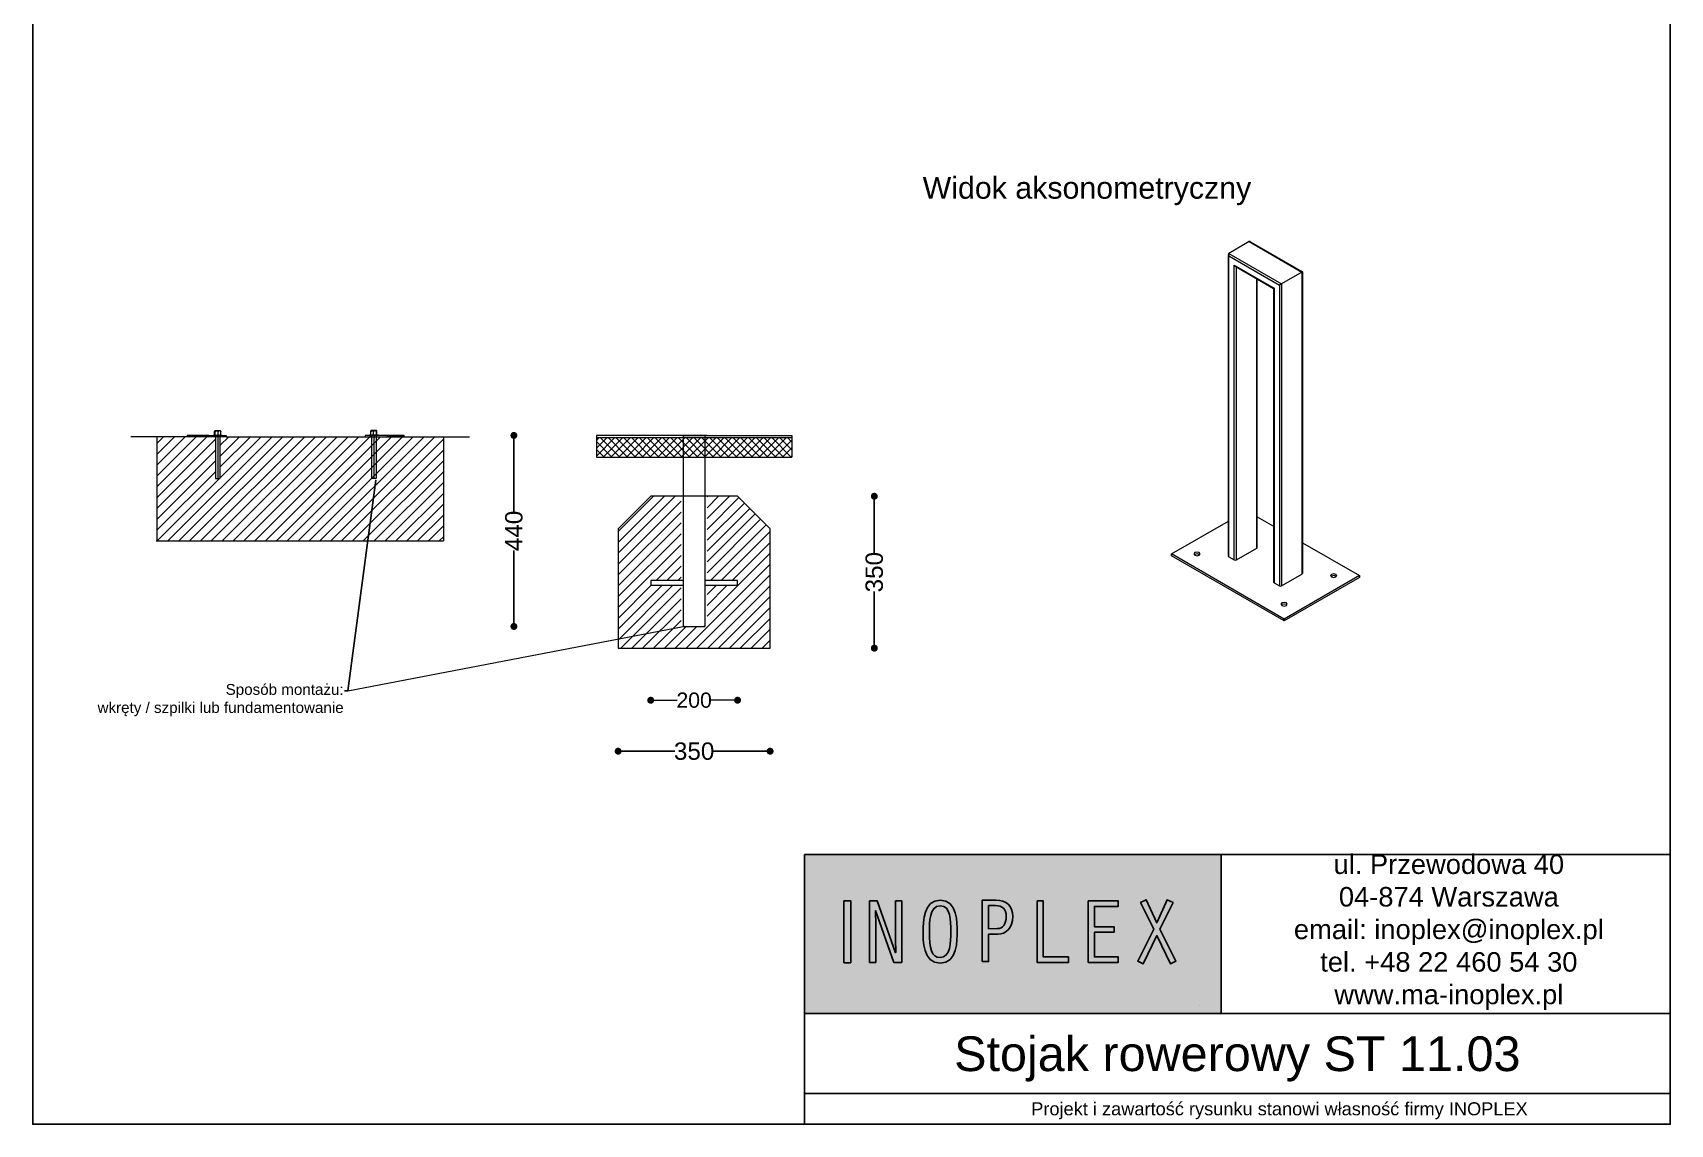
# Model space of a CAD drawing. Header units: millimetres. Extents: x 25806 to 29577, y 14367 to 19815.
# Drawn here: x 25806 to 29577, y 14367 to 16882 of the extents above; entities that cross this region are included whole.
import ezdxf
from ezdxf import colors
from ezdxf.entities.mleader import LeaderData, LeaderLine
from ezdxf.math import Vec2, Vec3

# ---------------------------------------------------------------- set-up
doc = ezdxf.new("R2010")
doc.units = ezdxf.units.MM
doc.header["$LTSCALE"] = 3
for name, color, linetype, lineweight in [('2D - Ogólne_Nr_pióra__120', 7, 'Continuous', 13), ('Elementy modelu - Kształty_Nr_pióra__1', 7, 'Continuous', 13), ('Konstrukcja - Słupy_Nr_pióra__1', 7, 'Continuous', 13), ('Krawędzie widoczneARTUR', 7, 'Continuous', 50), ('stal', 7, 'Continuous', 20)]:
    doc.layers.add(name, color=color, linetype=linetype, lineweight=lineweight)
doc.layers.add('LAYER_1', color=7, linetype='Continuous')
doc.styles.get("Standard").update_dxf_attribs({"font": 'arial.ttf'})
doc.dimstyles.new('MATEUSZ', dxfattribs={"dimtxt": 35, "dimasz": 16, "dimexe": 0.18, "dimexo": 0.0625, "dimgap": 0.09, "dimtad": 0, "dimdec": 0, "dimdsep": 46, "dimtxsty": 'Standard', "dimblk": 'DOT', "dimcen": 0.09, "dimse1": 1, "dimse2": 1, "dimadec": 0, "dimazin": 0, "dimtfac": 1, "dimtdec": 0, "dimtofl": 0, "dimtmove": 0, "dimatfit": 3, "dimfxl": 0, "dimtolj": 1, "dimtzin": 0, "dimlwd": 9, "dimlwe": 9, "dimarcsym": 0})
doc.dimstyles.get("Standard").update_dxf_attribs({"dimtxt": 0.18, "dimasz": 0.18, "dimexe": 0.18, "dimexo": 0.0625, "dimgap": 0.09, "dimtad": 0, "dimtih": 1, "dimtoh": 1, "dimdec": 4, "dimzin": 0, "dimdsep": 46, "dimtxsty": 'Standard', "dimcen": 0.09, "dimadec": 0, "dimazin": 0, "dimtfac": 1, "dimtdec": 4, "dimtofl": 0, "dimtmove": 0, "dimatfit": 3, "dimfxl": 0, "dimtolj": 1, "dimtzin": 0, "dimarcsym": 0})

# ---------------------------------------------------------------- blocks, each defined once
blk = doc.blocks.new('_Dot')
at = {"color": 0, "linetype": 'ByBlock', "lineweight": -2}
blk.add_line((-0.5, 0), (-1, 0), dxfattribs=at)
at = {"color": 0, "linetype": 'ByBlock', "const_width": 0.5}
blk.add_lwpolyline([(-0.25, 0, 1), (0.25, 0, 1)], format="xyb", close=True, dxfattribs=at)
blk = doc.blocks.new('*D9')
at = {"color": 0, "lineweight": -2}
for p, q in [((1138.5, -724.5), (1253.3, -724.5)), ((1456.5, -724.5), (1341.7, -724.5))]:
    blk.add_line(p, q, dxfattribs=at)
at = {"layer": 'Defpoints', "color": 0}
for p in [(1122.5, -487), (1472.5, -487), (1472.5, -724.5)]:
    blk.add_point(p, dxfattribs=at)
at = {"color": 0, "lineweight": -2, "xscale": 16, "yscale": 16, "zscale": 16, "rotation": 180}
blk.add_blockref('_Dot', (1122.5, -724.5), dxfattribs=at)
at = {"color": 0, "lineweight": -2, "xscale": 16, "yscale": 16, "zscale": 16}
blk.add_blockref('_Dot', (1472.5, -724.5), dxfattribs=at)
at = {"color": 0, "lineweight": 15, "insert": (1297.5, -724.5), "char_height": 40, "attachment_point": 5}
blk.add_mtext('\\A1;350', dxfattribs=at)
blk = doc.blocks.new('*D10')
at = {"color": 0, "lineweight": -2}
for p, q in [((1712.5, -153), (1712.5, -267.8)), ((1712.5, -471), (1712.5, -356.2))]:
    blk.add_line(p, q, dxfattribs=at)
at = {"layer": 'Defpoints', "color": 0}
for p in [(1712.5, -137), (1712.5, -137), (1472.5, -487)]:
    blk.add_point(p, dxfattribs=at)
at = {"color": 0, "lineweight": -2, "xscale": 16, "yscale": 16, "zscale": 16}
for p, rotation in [((1712.5, -137), 90), ((1712.5, -487), 270)]:
    blk.add_blockref('_Dot', p, dxfattribs=dict(at, rotation=rotation))
at = {"color": 0, "lineweight": 15, "insert": (1712.5, -312), "char_height": 40, "attachment_point": 5, "rotation": 90}
blk.add_mtext('\\A1;350', dxfattribs=at)
blk = doc.blocks.new('*D11')
at = {"color": 0, "lineweight": -2}
for p, q in [((882.5, -13), (882.5, -172)), ((882.5, -421), (882.5, -262))]:
    blk.add_line(p, q, dxfattribs=at)
at = {"layer": 'Defpoints', "color": 0}
for p in [(1322.5, 3), (882.5, -437), (1320, -437)]:
    blk.add_point(p, dxfattribs=at)
at = {"color": 0, "lineweight": -2, "xscale": 16, "yscale": 16, "zscale": 16}
for p, rotation in [((882.5, 3), 90), ((882.5, -437), 270)]:
    blk.add_blockref('_Dot', p, dxfattribs=dict(at, rotation=rotation))
at = {"color": 0, "lineweight": 15, "insert": (882.5, -217), "char_height": 40, "attachment_point": 5, "rotation": 90}
blk.add_mtext('\\A1;440', dxfattribs=at)
blk = doc.blocks.new('*D12')
at = {"color": 0, "lineweight": 9}
for p, q in [((1213.5, -607), (1258.5, -607)), ((1381.5, -607), (1336.5, -607))]:
    blk.add_line(p, q, dxfattribs=at)
at = {"layer": 'Defpoints', "color": 0}
for p in [(1197.5, -343), (1397.5, -343), (1397.5, -607)]:
    blk.add_point(p, dxfattribs=at)
at = {"color": 0, "lineweight": 9, "xscale": 16, "yscale": 16, "zscale": 16, "rotation": 180}
blk.add_blockref('_Dot', (1197.5, -607), dxfattribs=at)
at = {"color": 0, "lineweight": 9, "xscale": 16, "yscale": 16, "zscale": 16}
blk.add_blockref('_Dot', (1397.5, -607), dxfattribs=at)
at = {"color": 0, "insert": (1297.5, -607), "char_height": 35, "attachment_point": 5}
blk.add_mtext('\\A1;200', dxfattribs=at)
blk = doc.blocks.new('MOCOWANIE')
at = {"lineweight": 9}
h = blk.add_hatch(dxfattribs=at)
h.set_pattern_fill('JIS_WOOD', color=256, scale=25)
h.set_pattern_definition([(45, (-2381.82, -1962.995), (-12.5, 12.5), [])])
h.paths.add_polyline_path([(574.7, 0), (560, 0), (220, 0), (205.3, 0), (205.3, -96.1), (195, -96), (195, 0), (140, 0), (60, 0), (60, -240), (720, -240), (720, 0), (640, 0), (585, 0), (585, 0), (574.7, 0)])
h = blk.add_hatch(dxfattribs=at)
h.set_pattern_fill('ANSI37', color=256, scale=4)
h.set_pattern_definition([(45, (-816.598, -2153.975), (-8.980256, 8.980256), []), (135, (-816.598, -2153.975), (-8.980256, -8.980256), [])])
h.paths.add_polyline_path([(1272.5, -2), (1072.5, -2), (1072.5, -47), (1272.5, -47)])
h.paths.add_polyline_path([(1322.5, -2), (1272.5, -2), (1272.5, -47), (1322.5, -47)])
h.paths.add_polyline_path([(1522.5, -2), (1322.5, -2), (1322.5, -47), (1522.5, -47)])
h = blk.add_hatch(dxfattribs=at)
h.set_pattern_fill('JIS_WOOD', color=256, scale=25)
h.set_pattern_definition([(45, (-15721.51, -12568), (-12.5, 12.5), [])])
h.paths.add_polyline_path([(1267.5, -137), (1197.5, -137), (1122.5, -212), (1122.5, -487), (1322.5, -487), (1472.5, -487), (1472.5, -212), (1397.5, -137), (1327.5, -137), (1327.5, -331), (1397.5, -331), (1397.5, -343), (1327.5, -343), (1327.5, -437), (1267.5, -437), (1267.5, -343), (1197.5, -343), (1197.5, -331), (1267.5, -331)])
for p, q in [((140, 0), (0, 0)), ((140, 0), (60, 0)), ((60, 0), (60, -240)), ((180, 3), (130, 3)), ((130, 3), (130, 0)), ((140, 3), (180, 3)), ((140, 3), (220, 3)), ((220, 0), (140, 0)), ((220, 3), (220, 0)), ((220, 3), (220, 0)), ((220, 0), (560, 0)), ((580, 3), (540, 3)), ((540, 3), (540, 0)), ((630, 3), (550, 3)), ((550, 0), (630, 0)), ((620, 3), (570, 3)), ((590, 3), (630, 3)), ((630, 0), (630, 3)), ((630, 0), (780, 0)), ((640, 0), (720, 0)), ((720, 0), (720, -240)), ((1272.5, 3), (1072.5, 3)), ((1072.5, 3), (1072.5, -47)), ((1072.5, 3), (1072.5, -2)), ((1327.5, 3), (1267.5, 3)), ((1322.5, 3), (1272.5, 3)), ((1272.5, 3), (1322.5, 3)), ((1272.5, 3), (1272.5, -437)), ((1322.5, 3), (1522.5, 3)), ((1322.5, 3), (1322.5, -437)), ((1522.5, 3), (1522.5, -47)), ((1072.5, -2), (1522.5, -2)), ((1072.5, -47), (1522.5, -47)), ((1122.5, -212), (1197.5, -137)), ((1397.5, -137), (1197.5, -137)), ((1472.5, -212), (1397.5, -137)), ((1122.5, -212), (1122.5, -487)), ((1472.5, -487), (1472.5, -212)), ((58.9, -240), (720, -240)), ((1122.5, -487), (1322.5, -487)), ((1322.5, -487), (1472.5, -487))]:
    blk.add_line(p, q, dxfattribs=at)
at = {"lineweight": 15}
blk.add_line((500.3, -585.7), (1272.5, -437), dxfattribs=at)
at = {"layer": 'Krawędzie widoczneARTUR', "lineweight": 9}
for p, q in [((190, 4), (210.3, 4)), ((190, 4), (190, 3)), ((193.2, 4.7), (193.2, 11.7)), ((194, 14.2), (205.9, 14.2)), ((194.3, 4.7), (194.3, 11.7)), ((195.3, 4), (195.3, 3)), ((201.3, 4.7), (201.3, 11.7)), ((205.9, 14.2), (206.5, 14.2)), ((207.2, 4.7), (207.2, 11.7)), ((570, 4), (549.7, 4)), ((552.8, 4.7), (552.8, 11.7)), ((554.1, 14.2), (553.5, 14.2)), ((566, 14.2), (554.1, 14.2)), ((558.7, 4.7), (558.7, 11.7)), ((564.7, 4), (564.7, 3)), ((565.7, 4.7), (565.7, 11.7)), ((566.8, 4.7), (566.8, 11.7)), ((570, 4), (570, 3)), ((1197.5, -331), (1197.5, -343)), ((1272.5, -331), (1197.5, -331)), ((1397.5, -331), (1322.5, -331)), ((1397.5, -343), (1397.5, -331)), ((1272.5, -343), (1197.5, -343)), ((1397.5, -343), (1322.5, -343)), ((1272.5, -437), (1322.5, -437)), ((1275, -437), (1272.5, -437)), ((1322.5, -437), (1320, -437))]:
    blk.add_line(p, q, dxfattribs=at)
at = {"layer": 'Krawędzie widoczneARTUR', "lineweight": 9, "flags": 128}
for points in [[(193.2, 11.7), (193.2, 12.1), (193.3, 12.4), (193.3, 12.7), (193.3, 13), (193.4, 13.3), (193.4, 13.5), (193.5, 13.6), (193.5, 13.8), (193.6, 13.9), (193.7, 13.9), (193.7, 14), (193.8, 14), (193.8, 14), (193.9, 13.9), (193.9, 13.9), (194, 13.8), (194, 13.6), (194.1, 13.5), (194.2, 13.3), (194.2, 13), (194.2, 12.7), (194.3, 12.4), (194.3, 12.1), (194.3, 11.7)], [(193.2, 4.7), (193.2, 4.7), (193.2, 4.7), (193.2, 4.6), (193.2, 4.6), (193.2, 4.6), (193.2, 4.5), (193.2, 4.5), (193.2, 4.5), (193.2, 4.4), (193.2, 4.4), (193.2, 4.4), (193.3, 4.3), (193.3, 4.3), (193.3, 4.3), (193.3, 4.2), (193.3, 4.2), (193.3, 4.2), (193.3, 4.1), (193.3, 4.1), (193.3, 4.1), (193.3, 4.1), (193.3, 4), (193.4, 4), (193.4, 4)], [(194, 14.2), (193.8, 14.1), (193.6, 13.9)], [(194.3, 11.7), (194.4, 12.1), (194.6, 12.4), (194.8, 12.7), (195.1, 13), (195.4, 13.3), (195.7, 13.5), (196, 13.6), (196.3, 13.8), (196.7, 13.9), (197.1, 13.9), (197.4, 14), (197.8, 14), (198.2, 14), (198.5, 13.9), (198.9, 13.9), (199.3, 13.8), (199.6, 13.7), (199.9, 13.5), (200.3, 13.3), (200.5, 13), (200.8, 12.7), (201, 12.4), (201.2, 12.1), (201.3, 11.7)], [(194.3, 4.7), (194.3, 4.7), (194.3, 4.7), (194.3, 4.6), (194.3, 4.6), (194.3, 4.6), (194.3, 4.5), (194.3, 4.5), (194.3, 4.5), (194.3, 4.4), (194.3, 4.4), (194.3, 4.4), (194.3, 4.3), (194.4, 4.3), (194.4, 4.3), (194.4, 4.2), (194.4, 4.2), (194.4, 4.2), (194.4, 4.1), (194.4, 4.1), (194.4, 4.1), (194.4, 4.1), (194.4, 4), (194.4, 4), (194.4, 4)], [(207, 12.3), (206.9, 12.6), (206.7, 12.9), (206.5, 13.1), (206.3, 13.3), (206.1, 13.5), (205.9, 13.6), (205.6, 13.7), (205.4, 13.8), (205.1, 13.9), (204.9, 13.9), (204.6, 14), (204.4, 14), (204.1, 14), (203.8, 14), (203.6, 13.9), (203.3, 13.9), (203.1, 13.8), (202.8, 13.7), (202.6, 13.6), (202.3, 13.3), (202, 13), (201.7, 12.6), (201.5, 12.2), (201.3, 11.7)], [(201.3, 4.7), (201.3, 4.7), (201.3, 4.7), (201.3, 4.6), (201.3, 4.6), (201.3, 4.6), (201.3, 4.5), (201.3, 4.5), (201.3, 4.5), (201.3, 4.4), (201.3, 4.4), (201.3, 4.4), (201.3, 4.3), (201.3, 4.3), (201.3, 4.3), (201.3, 4.2), (201.3, 4.2), (201.3, 4.2), (201.3, 4.1), (201.3, 4.1), (201.3, 4.1), (201.3, 4.1), (201.3, 4), (201.3, 4), (201.3, 4)], [(206.8, 13.9), (206.6, 14.1), (206.5, 14.2)], [(207.2, 11.7), (207.2, 11.8), (207.2, 12), (207.2, 12.1), (207.2, 12.3), (207.2, 12.4), (207.2, 12.5), (207.1, 12.7), (207.1, 12.8), (207.1, 12.9), (207.1, 13), (207.1, 13.1), (207.1, 13.2), (207, 13.3), (207, 13.4), (207, 13.5), (207, 13.5), (207, 13.6), (206.9, 13.7), (206.9, 13.7), (206.9, 13.8), (206.9, 13.8), (206.9, 13.8), (206.8, 13.9), (206.8, 13.9)], [(207, 12.3), (207, 12.3), (207, 12.3), (207, 12.3), (207, 12.2), (207.1, 12.2), (207.1, 12.2), (207.1, 12.2), (207.1, 12.1), (207.1, 12.1), (207.1, 12.1), (207.1, 12), (207.1, 12), (207.1, 12), (207.1, 12), (207.2, 11.9), (207.2, 11.9), (207.2, 11.9), (207.2, 11.9), (207.2, 11.8), (207.2, 11.8), (207.2, 11.8), (207.2, 11.7), (207.2, 11.7), (207.2, 11.7)], [(207.2, 4.7), (207.2, 4.7), (207.2, 4.7), (207.2, 4.6), (207.2, 4.6), (207.2, 4.6), (207.2, 4.5), (207.2, 4.5), (207.2, 4.5), (207.2, 4.4), (207.2, 4.4), (207.2, 4.4), (207.2, 4.3), (207.2, 4.3), (207.2, 4.3), (207.2, 4.2), (207.2, 4.2), (207.1, 4.2), (207.1, 4.1), (207.1, 4.1), (207.1, 4.1), (207.1, 4.1), (207.1, 4), (207.1, 4), (207.1, 4)], [(552.8, 11.7), (552.8, 11.8), (552.8, 12), (552.8, 12.1), (552.8, 12.3), (552.8, 12.4), (552.8, 12.5), (552.9, 12.7), (552.9, 12.8), (552.9, 12.9), (552.9, 13), (552.9, 13.1), (552.9, 13.2), (553, 13.3), (553, 13.4), (553, 13.5), (553, 13.5), (553, 13.6), (553.1, 13.7), (553.1, 13.7), (553.1, 13.8), (553.1, 13.8), (553.1, 13.8), (553.2, 13.9), (553.2, 13.9)], [(553, 12.3), (553, 12.3), (553, 12.3), (553, 12.3), (553, 12.2), (552.9, 12.2), (552.9, 12.2), (552.9, 12.2), (552.9, 12.1), (552.9, 12.1), (552.9, 12.1), (552.9, 12), (552.9, 12), (552.9, 12), (552.9, 12), (552.8, 11.9), (552.8, 11.9), (552.8, 11.9), (552.8, 11.9), (552.8, 11.8), (552.8, 11.8), (552.8, 11.8), (552.8, 11.7), (552.8, 11.7), (552.8, 11.7)], [(552.8, 4.7), (552.8, 4.7), (552.8, 4.7), (552.8, 4.6), (552.8, 4.6), (552.8, 4.6), (552.8, 4.5), (552.8, 4.5), (552.8, 4.5), (552.8, 4.4), (552.8, 4.4), (552.8, 4.4), (552.8, 4.3), (552.8, 4.3), (552.8, 4.3), (552.8, 4.2), (552.8, 4.2), (552.9, 4.2), (552.9, 4.1), (552.9, 4.1), (552.9, 4.1), (552.9, 4.1), (552.9, 4), (552.9, 4), (552.9, 4)], [(553, 12.3), (553.1, 12.6), (553.3, 12.9), (553.5, 13.1), (553.7, 13.3), (553.9, 13.5), (554.1, 13.6), (554.4, 13.7), (554.6, 13.8), (554.9, 13.9), (555.1, 13.9), (555.4, 14), (555.6, 14), (555.9, 14), (556.2, 14), (556.4, 13.9), (556.7, 13.9), (556.9, 13.8), (557.2, 13.7), (557.4, 13.6), (557.7, 13.3), (558, 13), (558.3, 12.6), (558.5, 12.2), (558.7, 11.7)], [(553.2, 13.9), (553.4, 14.1), (553.5, 14.2)], [(565.7, 11.7), (565.6, 12.1), (565.4, 12.4), (565.2, 12.7), (564.9, 13), (564.6, 13.3), (564.3, 13.5), (564, 13.6), (563.7, 13.8), (563.3, 13.9), (562.9, 13.9), (562.6, 14), (562.2, 14), (561.8, 14), (561.5, 13.9), (561.1, 13.9), (560.7, 13.8), (560.4, 13.7), (560.1, 13.5), (559.7, 13.3), (559.5, 13), (559.2, 12.7), (559, 12.4), (558.8, 12.1), (558.7, 11.7)], [(558.7, 4.7), (558.7, 4.7), (558.7, 4.7), (558.7, 4.6), (558.7, 4.6), (558.7, 4.6), (558.7, 4.5), (558.7, 4.5), (558.7, 4.5), (558.7, 4.4), (558.7, 4.4), (558.7, 4.4), (558.7, 4.3), (558.7, 4.3), (558.7, 4.3), (558.7, 4.2), (558.7, 4.2), (558.7, 4.2), (558.7, 4.1), (558.7, 4.1), (558.7, 4.1), (558.7, 4.1), (558.7, 4), (558.7, 4), (558.7, 4)], [(565.7, 4.7), (565.7, 4.7), (565.7, 4.7), (565.7, 4.6), (565.7, 4.6), (565.7, 4.6), (565.7, 4.5), (565.7, 4.5), (565.7, 4.5), (565.7, 4.4), (565.7, 4.4), (565.7, 4.4), (565.7, 4.3), (565.6, 4.3), (565.6, 4.3), (565.6, 4.2), (565.6, 4.2), (565.6, 4.2), (565.6, 4.1), (565.6, 4.1), (565.6, 4.1), (565.6, 4.1), (565.6, 4), (565.6, 4), (565.6, 4)], [(566.8, 11.7), (566.8, 12.1), (566.7, 12.4), (566.7, 12.7), (566.7, 13), (566.6, 13.3), (566.6, 13.5), (566.5, 13.6), (566.5, 13.8), (566.4, 13.9), (566.3, 13.9), (566.3, 14), (566.2, 14), (566.2, 14), (566.1, 13.9), (566.1, 13.9), (566, 13.8), (566, 13.6), (565.9, 13.5), (565.8, 13.3), (565.8, 13), (565.8, 12.7), (565.7, 12.4), (565.7, 12.1), (565.7, 11.7)], [(566, 14.2), (566.2, 14.1), (566.4, 13.9)], [(566.8, 4.7), (566.8, 4.7), (566.8, 4.7), (566.8, 4.6), (566.8, 4.6), (566.8, 4.6), (566.8, 4.5), (566.8, 4.5), (566.8, 4.5), (566.8, 4.4), (566.8, 4.4), (566.8, 4.4), (566.7, 4.3), (566.7, 4.3), (566.7, 4.3), (566.7, 4.2), (566.7, 4.2), (566.7, 4.2), (566.7, 4.1), (566.7, 4.1), (566.7, 4.1), (566.7, 4.1), (566.7, 4), (566.6, 4), (566.6, 4)]]:
    blk.add_lwpolyline(points, dxfattribs=at)
at = {"layer": 'stal', "lineweight": 9}
for p, q in [((190, 3), (195, 3)), ((195, 3), (195, -96)), ((195, 3), (200.3, 3)), ((200.3, 3), (200.3, -96.1)), ((207.1, 4), (204.1, 4)), ((210.3, 3), (205.3, 3)), ((205.3, 3), (205.3, -96.1)), ((210.3, 4), (210.3, 3)), ((549.7, 4), (549.7, 3)), ((549.7, 3), (554.7, 3)), ((552.9, 4), (555.9, 4)), ((554.7, 3), (554.7, -96.1)), ((565, 3), (559.7, 3)), ((559.7, 3), (559.7, -96.1)), ((570, 3), (565, 3)), ((565, 3), (565, -96)), ((195, -96), (205.3, -96.1)), ((565, -96), (554.7, -96.1))]:
    blk.add_line(p, q, dxfattribs=at)
at = {"lineweight": 15}
for base, p1, p2, picture, middle in [((882.5, -437), (1322.5, 3), (1320, -437), '*D11', (882.5, -217)), ((1712.5, -137), (1472.5, -487), (1712.5, -137), '*D10', (1712.5, -312))]:
    dim = blk.add_linear_dim(base=base, p1=p1, p2=p2, angle=90, dimstyle='Standard', override={"dimtxt": 40, "dimasz": 16, "dimtih": 0, "dimtoh": 0, "dimdec": 0, "dimblk": 'Dot', "dimse1": 1, "dimse2": 1, "dimtdec": 0}, dxfattribs=at)
    dim.commit()
    dim.dimension.update_dxf_attribs({"geometry": picture, "text_midpoint": middle})
dim = blk.add_linear_dim(base=(1397.5, -607), p1=(1197.5, -343), p2=(1397.5, -343), dimstyle='MATEUSZ')
dim.commit()
dim.dimension.update_dxf_attribs({"geometry": '*D12', "text_midpoint": (1297.5, -607)})
dim = blk.add_linear_dim(base=(1472.5, -724.5), p1=(1122.5, -487), p2=(1472.5, -487), dimstyle='Standard', override={"dimtxt": 40, "dimasz": 16, "dimtih": 0, "dimtoh": 0, "dimdec": 0, "dimblk": 'Dot', "dimse1": 1, "dimse2": 1, "dimtdec": 0}, dxfattribs=at)
dim.commit()
dim.dimension.update_dxf_attribs({"geometry": '*D9', "text_midpoint": (1297.5, -724.5)})
ml = blk.add_multileader_mtext('Standard', dxfattribs=at)
ml.set_content('Sposób montażu:\\Pwkręty / szpilki lub fundamentowanie', color=256)
ml.set_leader_properties()
ml.build(insert=Vec2(0, 0))
ctx = ml.context
ctx.base_point, ctx.char_height, ctx.plane_origin = Vec3(-77, -585.7), 25, Vec3(585, -96)
ctx.text_align_type = 2
notes = []
notes.append((ctx, [(1, (1, 1, 0), (500.3, -585.7), (-1, 0), 8, [(0, [(565, -96)], 0, [])])]))
ctx.mtext.insert, ctx.mtext.alignment, ctx.mtext.flow_direction = Vec3(490.3, -569.6), 3, 5
for ctx, leaders in notes:
    for number, flags, end, landing, length, lines in leaders:
        leader = LeaderData()
        leader.index, (leader.has_last_leader_line, leader.has_dogleg_vector, leader.attachment_direction) = number, flags
        leader.last_leader_point, leader.dogleg_vector, leader.dogleg_length = Vec3(end), Vec3(landing), length
        for number, points, colour, breaks in lines:
            line = LeaderLine()
            line.index, line.vertices, line.color, line.breaks = number, Vec3.list(points), colors.encode_raw_color(colour), breaks
            leader.lines.append(line)
        ctx.leaders.append(leader)

msp = doc.modelspace()

# ---------------------------------------------------------------- hatches: boundary and pattern name
h = msp.add_hatch(color=255)
h.dxf.hatch_style = 1
h.paths.add_polyline_path([(28543.5, 14989), (27583.5, 14989), (27583.5, 14624.4), (27583.5, 14622.6), (28543.5, 14622.6)])
h.paths.add_polyline_path([(28513.3, 14899.3), (28513.3, 14717.1), (28493.1, 14717.1), (28493.1, 14640.2), (27598.3, 14640.2), (27598.3, 14972.2), (28493.1, 14972.2), (28493.1, 14899.3)], flags=16)
h = msp.add_hatch(color=250)
h.dxf.hatch_style = 1
h.paths.add_polyline_path([(28493.1, 14717.1), (27960.6, 14717.1), (27960.6, 14899.3), (28493.1, 14899.3), (28493.1, 14972.2), (27598.3, 14972.2), (27598.3, 14640.2), (28493.1, 14640.2)])
edge = h.paths.add_edge_path(flags=16)
edge.add_spline(control_points=[(27935.2, 14811), (27935.2, 14793.1), (27935.8, 14738.1), (27895.9, 14738.1)], knot_values=[0, 0, 0, 0, 1, 1, 1, 1], degree=3, periodic=0)
edge.add_spline(control_points=[(27895.9, 14738.1), (27855.5, 14738.1), (27856.5, 14792.7), (27856.5, 14811)], knot_values=[0, 0, 0, 0, 1, 1, 1, 1], degree=3, periodic=0)
edge.add_spline(control_points=[(27856.5, 14811), (27856.5, 14834.4), (27858, 14883.7), (27895.9, 14883.7)], knot_values=[0, 0, 0, 0, 1, 1, 1, 1], degree=3, periodic=0)
edge.add_spline(control_points=[(27895.9, 14883.7), (27935.8, 14883.7), (27935.2, 14829.7), (27935.2, 14811)], knot_values=[0, 0, 0, 0, 1, 1, 1, 1], degree=3, periodic=0)
edge = h.paths.add_edge_path(flags=0)
edge.add_spline(control_points=[(27920.3, 14811), (27920.3, 14786.3), (27920.5, 14751.5), (27895.9, 14751.5)], knot_values=[0, 0, 0, 0, 1, 1, 1, 1], degree=3, periodic=0)
edge.add_spline(control_points=[(27895.9, 14751.5), (27875.9, 14751.5), (27871.4, 14772.7), (27871.4, 14811)], knot_values=[0, 0, 0, 0, 1, 1, 1, 1], degree=3, periodic=0)
edge.add_spline(control_points=[(27871.4, 14811), (27871.4, 14831.8), (27870.8, 14870.3), (27895.9, 14870.3)], knot_values=[0, 0, 0, 0, 1, 1, 1, 1], degree=3, periodic=0)
edge.add_spline(control_points=[(27895.9, 14870.3), (27920.9, 14870.3), (27920.3, 14837.8), (27920.3, 14811)], knot_values=[0, 0, 0, 0, 1, 1, 1, 1], degree=3, periodic=0)
h.paths.add_polyline_path([(27807.3, 14740), (27789.5, 14740), (27747.4, 14859.4), (27747, 14859), (27747.6, 14826.9), (27747.6, 14740), (27733.4, 14740), (27733.4, 14881.8), (27751.2, 14881.8), (27793.3, 14762.5), (27793.7, 14762.9), (27793.1, 14794.6), (27793.1, 14881.8), (27807.3, 14881.8)], flags=16)
h.paths.add_polyline_path([(27690, 14739.4), (27674.4, 14739.4), (27674.4, 14882.1), (27690, 14882.1)], flags=16)
edge = h.paths.add_edge_path(flags=0)
edge.add_spline(control_points=[(27920.3, 14811), (27920.3, 14837.8), (27920.9, 14870.3), (27895.9, 14870.3)], knot_values=[0, 0, 0, 0, 1, 1, 1, 1], degree=3, periodic=0)
edge.add_spline(control_points=[(27895.9, 14870.3), (27870.8, 14870.3), (27871.4, 14831.8), (27871.4, 14811)], knot_values=[0, 0, 0, 0, 1, 1, 1, 1], degree=3, periodic=0)
edge.add_spline(control_points=[(27871.4, 14811), (27871.4, 14772.7), (27875.9, 14751.5), (27895.9, 14751.5)], knot_values=[0, 0, 0, 0, 1, 1, 1, 1], degree=3, periodic=0)
edge.add_spline(control_points=[(27895.9, 14751.5), (27920.5, 14751.5), (27920.3, 14786.3), (27920.3, 14811)], knot_values=[0, 0, 0, 0, 1, 1, 1, 1], degree=3, periodic=0)
h = msp.add_hatch(color=75)
h.dxf.hatch_style = 1
h.paths.add_polyline_path([(28513.3, 14899.3), (27960.6, 14899.3), (27960.6, 14717.1), (28513.3, 14717.1)])
h.paths.add_polyline_path([(28438.9, 14743.2), (28426.2, 14737.2), (28395.1, 14802), (28363.7, 14737.2), (28350.9, 14743.2), (28387.9, 14817.1), (28357.5, 14877.9), (28370.7, 14884.5), (28394.9, 14831.6), (28419.1, 14884.5), (28432.3, 14877.9), (28401.9, 14817.1)], flags=16)
h.paths.add_polyline_path([(28306, 14752.7), (28306, 14740), (28236.9, 14740), (28236.9, 14881.8), (28306, 14881.8), (28306, 14869), (28251.2, 14869), (28251.2, 14822.2), (28296.4, 14822.2), (28296.4, 14809.5), (28251.2, 14809.5), (28251.2, 14752.7)], flags=16)
h.paths.add_polyline_path([(28191.5, 14752.7), (28191.5, 14740), (28119, 14740), (28119, 14881.8), (28133.3, 14881.8), (28133.3, 14752.7)], flags=16)
edge = h.paths.add_edge_path(flags=16)
edge.add_spline(control_points=[(28063, 14846.2), (28063, 14819.8), (28048.1, 14805.1), (28028.5, 14805.1)], knot_values=[0, 0, 0, 0, 1, 1, 1, 1], degree=3, periodic=0)
edge.add_line((28028.5, 14805.1), (28007.3, 14805.1))
edge.add_line((28007.3, 14805.1), (28007.3, 14742))
edge.add_line((28007.3, 14742), (27993, 14742))
edge.add_line((27993, 14742), (27993, 14883.8))
edge.add_line((27993, 14883.8), (28023.9, 14883.8))
edge.add_spline(control_points=[(28023.9, 14883.8), (28048.9, 14883.8), (28063, 14870.4), (28063, 14846.2)], knot_values=[0, 0, 0, 0, 1, 1, 1, 1], degree=3, periodic=0)
edge = h.paths.add_edge_path(flags=0)
edge.add_spline(control_points=[(28048.1, 14846.2), (28048.1, 14828.3), (28040.4, 14818.3), (28027.3, 14818.1)], knot_values=[0, 0, 0, 0, 1, 1, 1, 1], degree=3, periodic=0)
edge.add_line((28027.3, 14818.1), (28007.3, 14817.9))
edge.add_line((28007.3, 14817.9), (28007.3, 14871))
edge.add_line((28007.3, 14871), (28023.7, 14871))
edge.add_spline(control_points=[(28023.7, 14871), (28039, 14871), (28048.1, 14863.6), (28048.1, 14846.2)], knot_values=[0, 0, 0, 0, 1, 1, 1, 1], degree=3, periodic=0)
edge = h.paths.add_edge_path(flags=0)
edge.add_spline(control_points=[(28027.3, 14818.1), (28040.4, 14818.3), (28048.1, 14828.3), (28048.1, 14846.2)], knot_values=[0, 0, 0, 0, 1, 1, 1, 1], degree=3, periodic=0)
edge.add_spline(control_points=[(28048.1, 14846.2), (28048.1, 14863.6), (28039, 14871), (28023.7, 14871)], knot_values=[0, 0, 0, 0, 1, 1, 1, 1], degree=3, periodic=0)
edge.add_line((28023.7, 14871), (28007.3, 14871))
edge.add_line((28007.3, 14871), (28007.3, 14817.9))
edge.add_line((28007.3, 14817.9), (28027.3, 14818.1))
h = msp.add_hatch(color=255)
h.dxf.hatch_style = 1
h.paths.add_polyline_path([(27690, 14882.1), (27674.4, 14882.1), (27674.4, 14739.4), (27690, 14739.4)])
h.paths.add_polyline_path([(27789.5, 14740), (27807.3, 14740), (27807.3, 14881.8), (27793.1, 14881.8), (27793.1, 14794.6), (27793.8, 14761.2), (27751.2, 14881.8), (27733.4, 14881.8), (27733.4, 14740), (27747.6, 14740), (27747.6, 14826.9), (27746.9, 14860.7)])
edge = h.paths.add_edge_path()
edge.add_spline(control_points=[(27895.9, 14883.7), (27858, 14883.7), (27856.5, 14834.4), (27856.5, 14811)], knot_values=[0, 0, 0, 0, 1, 1, 1, 1], degree=3, periodic=0)
edge.add_spline(control_points=[(27856.5, 14811), (27856.5, 14792.7), (27855.5, 14738.1), (27895.9, 14738.1)], knot_values=[0, 0, 0, 0, 1, 1, 1, 1], degree=3, periodic=0)
edge.add_spline(control_points=[(27895.9, 14738.1), (27935.8, 14738.1), (27935.2, 14793.1), (27935.2, 14811)], knot_values=[0, 0, 0, 0, 1, 1, 1, 1], degree=3, periodic=0)
edge.add_spline(control_points=[(27935.2, 14811), (27935.2, 14829.7), (27935.8, 14883.7), (27895.9, 14883.7)], knot_values=[0, 0, 0, 0, 1, 1, 1, 1], degree=3, periodic=0)
edge = h.paths.add_edge_path(flags=16)
edge.add_spline(control_points=[(27871.4, 14811), (27871.4, 14831.8), (27870.8, 14870.3), (27895.9, 14870.3)], knot_values=[0, 0, 0, 0, 1, 1, 1, 1], degree=3, periodic=0)
edge.add_spline(control_points=[(27895.9, 14870.3), (27920.9, 14870.3), (27920.3, 14837.8), (27920.3, 14811)], knot_values=[0, 0, 0, 0, 1, 1, 1, 1], degree=3, periodic=0)
edge.add_spline(control_points=[(27920.3, 14811), (27920.3, 14786.3), (27920.5, 14751.5), (27895.9, 14751.5)], knot_values=[0, 0, 0, 0, 1, 1, 1, 1], degree=3, periodic=0)
edge.add_spline(control_points=[(27895.9, 14751.5), (27875.9, 14751.5), (27871.4, 14772.7), (27871.4, 14811)], knot_values=[0, 0, 0, 0, 1, 1, 1, 1], degree=3, periodic=0)
edge = h.paths.add_edge_path()
edge.add_line((27993, 14742), (28007.3, 14742))
edge.add_line((28007.3, 14742), (28007.3, 14805.1))
edge.add_line((28007.3, 14805.1), (28028.5, 14805.1))
edge.add_spline(control_points=[(28028.5, 14805.1), (28048.1, 14805.1), (28063, 14819.8), (28063, 14846.2)], knot_values=[0, 0, 0, 0, 1, 1, 1, 1], degree=3, periodic=0)
edge.add_spline(control_points=[(28063, 14846.2), (28063, 14870.4), (28048.9, 14883.8), (28023.9, 14883.8)], knot_values=[0, 0, 0, 0, 1, 1, 1, 1], degree=3, periodic=0)
edge.add_line((28023.9, 14883.8), (27993, 14883.8))
edge.add_line((27993, 14883.8), (27993, 14742))
edge = h.paths.add_edge_path(flags=16)
edge.add_line((28007.3, 14871), (28028.1, 14871))
edge.add_spline(control_points=[(28023.7, 14871), (28039, 14871), (28048.1, 14863.6), (28048.1, 14846.2)], knot_values=[0, 0, 0, 0, 1, 1, 1, 1], degree=3, periodic=0)
edge.add_spline(control_points=[(28048.1, 14846.2), (28048.1, 14828.3), (28040.4, 14818.3), (28027.3, 14818.1)], knot_values=[0, 0, 0, 0, 1, 1, 1, 1], degree=3, periodic=0)
edge.add_line((28027.3, 14818.1), (28007.3, 14817.9))
edge.add_line((28007.3, 14817.9), (28007.3, 14871))
h.paths.add_polyline_path([(28119, 14740), (28191.5, 14740), (28191.5, 14752.7), (28133.3, 14752.7), (28133.3, 14881.8), (28119, 14881.8)])
h.paths.add_polyline_path([(28251.2, 14869), (28306, 14869), (28306, 14881.8), (28236.9, 14881.8), (28236.9, 14740), (28306, 14740), (28306, 14752.7), (28251.2, 14752.7), (28251.2, 14809.5), (28296.4, 14809.5), (28296.4, 14822.2), (28251.2, 14822.2)])
h.paths.add_polyline_path([(28432.3, 14877.9), (28419.1, 14884.5), (28394.9, 14831.6), (28370.7, 14884.5), (28357.5, 14877.9), (28387.9, 14817.1), (28350.9, 14743.2), (28363.7, 14737.2), (28395.1, 14802), (28426.2, 14737.2), (28438.9, 14743.2), (28401.9, 14817.1)])
h = msp.add_hatch(color=250)
h.dxf.hatch_style = 1
edge = h.paths.add_edge_path()
edge.add_spline(control_points=[(27895.9, 14870.3), (27870.8, 14870.3), (27871.4, 14831.8), (27871.4, 14811)], knot_values=[0, 0, 0, 0, 1, 1, 1, 1], degree=3, periodic=0)
edge.add_spline(control_points=[(27871.4, 14811), (27871.4, 14772.7), (27875.9, 14751.5), (27895.9, 14751.5)], knot_values=[0, 0, 0, 0, 1, 1, 1, 1], degree=3, periodic=0)
edge.add_spline(control_points=[(27895.9, 14751.5), (27920.5, 14751.5), (27920.3, 14786.3), (27920.3, 14811)], knot_values=[0, 0, 0, 0, 1, 1, 1, 1], degree=3, periodic=0)
edge.add_spline(control_points=[(27920.3, 14811), (27920.3, 14837.8), (27920.9, 14870.3), (27895.9, 14870.3)], knot_values=[0, 0, 0, 0, 1, 1, 1, 1], degree=3, periodic=0)
h = msp.add_hatch(color=255)
h.dxf.hatch_style = 1
edge = h.paths.add_edge_path()
edge.add_line((27993, 14742), (28007.3, 14742))
edge.add_line((28007.3, 14742), (28007.3, 14805.1))
edge.add_line((28007.3, 14805.1), (28028.5, 14805.1))
edge.add_spline(control_points=[(28028.5, 14805.1), (28048.1, 14805.1), (28063, 14819.8), (28063, 14846.2)], knot_values=[0, 0, 0, 0, 1, 1, 1, 1], degree=3, periodic=0)
edge.add_spline(control_points=[(28063, 14846.2), (28063, 14870.4), (28048.9, 14883.8), (28023.9, 14883.8)], knot_values=[0, 0, 0, 0, 1, 1, 1, 1], degree=3, periodic=0)
edge.add_line((28023.9, 14883.8), (27993, 14883.8))
edge.add_line((27993, 14883.8), (27993, 14742))
edge = h.paths.add_edge_path(flags=16)
edge.add_line((28007.3, 14817.9), (28007.3, 14871))
edge.add_line((28007.3, 14871), (28034.1, 14871))
edge.add_spline(control_points=[(28023.7, 14871), (28039, 14871), (28048.1, 14863.6), (28048.1, 14846.2)], knot_values=[0, 0, 0, 0, 1, 1, 1, 1], degree=3, periodic=0)
edge.add_spline(control_points=[(28048.1, 14846.2), (28048.1, 14828.3), (28040.4, 14818.3), (28027.3, 14818.1)], knot_values=[0, 0, 0, 0, 1, 1, 1, 1], degree=3, periodic=0)
edge.add_line((28027.3, 14818.1), (28007.3, 14817.9))
h = msp.add_hatch(color=75)
h.dxf.hatch_style = 1
edge = h.paths.add_edge_path()
edge.add_line((28007.3, 14817.9), (28027.3, 14818.1))
edge.add_spline(control_points=[(28027.3, 14818.1), (28040.4, 14818.3), (28048.1, 14828.3), (28048.1, 14846.2)], knot_values=[0, 0, 0, 0, 1, 1, 1, 1], degree=3, periodic=0)
edge.add_spline(control_points=[(28048.1, 14846.2), (28048.1, 14863.6), (28039, 14871), (28023.7, 14871)], knot_values=[0, 0, 0, 0, 1, 1, 1, 1], degree=3, periodic=0)
edge.add_line((28023.7, 14871), (28007.3, 14871))
edge.add_line((28007.3, 14871), (28007.3, 14817.9))
h = msp.add_hatch(color=255)
h.dxf.hatch_style = 1
h.paths.add_polyline_path([(28119, 14740), (28191.5, 14740), (28191.5, 14752.7), (28133.3, 14752.7), (28133.3, 14881.8), (28119, 14881.8)])
h = msp.add_hatch(color=255)
h.dxf.hatch_style = 1
h.paths.add_polyline_path([(28236.9, 14740), (28306, 14740), (28306, 14752.7), (28251.2, 14752.7), (28251.2, 14809.5), (28296.4, 14809.5), (28296.4, 14822.2), (28251.2, 14822.2), (28251.2, 14869), (28306, 14869), (28306, 14881.8), (28236.9, 14881.8)])
h = msp.add_hatch(color=255)
h.dxf.hatch_style = 1
h.paths.add_polyline_path([(28387.9, 14817.1), (28350.9, 14743.2), (28363.7, 14737.2), (28395.1, 14802), (28426.2, 14737.2), (28438.9, 14743.2), (28401.9, 14817.1), (28432.3, 14877.9), (28419.1, 14884.5), (28394.9, 14831.6), (28370.7, 14884.5), (28357.5, 14877.9)])

# ---------------------------------------------------------------- linework, layer by layer
for p, q in [((28428.5, 15681.2), (28428.5, 15677.2)), ((28861.5, 15631.2), (28861.5, 15627.2)), ((28688.3, 15531.2), (28688.3, 15527.2)), ((27583.5, 14989), (29577.4, 14989)), ((27583.5, 14624.4), (27583.5, 14989)), ((28543.5, 14989), (28543.5, 14622.6)), ((29577.4, 14989), (29577.4, 14624.4)), ((27583.5, 14624.4), (27583.5, 14367.3)), ((29577.4, 14622.6), (27583.5, 14622.6)), ((29577.1, 14437.8), (27583.5, 14437.8))]:
    msp.add_line(p, q)
msp.add_lwpolyline([(25806.1, 19814.8), (29577.4, 19814.8), (29577.4, 14367.3), (25806.1, 14367.3)], close=True)
at = {"layer": '2D - Ogólne_Nr_pióra__120', "linetype": 'Continuous'}
for centre, radius, start, end in [((28624.3, 15696.4), 1.88, 294.8948, 353.7909), ((28561.8, 15676.3), 1.84, 185.533, 245.8144), ((28575.7, 15672.8), 5.74, 243.101, 296.899), ((28665.7, 15616.3), 1.84, 185.5344, 245.813), ((28728.2, 15636.4), 1.88, 294.8587, 353.7939), ((28679.7, 15612.7), 5.71, 242.916, 297.084)]:
    msp.add_arc(centre, radius, start, end, dxfattribs=at)
at = {"layer": 'Elementy modelu - Kształty_Nr_pióra__1', "linetype": 'Continuous'}
for p, q in [((28560, 16372.1), (28559.9, 16371.3)), ((28559.9, 15676.2), (28559.9, 16371.3)), ((28559.9, 16371.3), (28560, 16370.4)), ((28560.2, 16372.7), (28560, 16372.1)), ((28560, 16370.4), (28560.2, 16369.5)), ((28560.6, 16373.3), (28560.2, 16372.7)), ((28560.2, 16369.5), (28560.6, 16368.6)), ((28561, 16373.7), (28560.6, 16373.3)), ((28560.6, 16368.6), (28561, 16367.7)), ((28607.8, 16400.7), (28561, 16373.7)), ((28561, 16373.7), (28682.3, 16303.7)), ((28561, 15674.7), (28561, 16367.7)), ((28561, 16367.7), (28677.1, 16300.7)), ((28608.3, 16400.9), (28607.8, 16400.7)), ((28607.8, 16400.7), (28729, 16330.7)), ((28609, 16400.9), (28608.3, 16400.9)), ((28609.7, 16400.7), (28609, 16400.9)), ((28610.4, 16400.4), (28609.7, 16400.7)), ((28610.4, 16400.4), (28730.1, 16331.3)), ((28573.1, 15667.7), (28573.1, 16346.7)), ((28573.1, 16346.7), (28573.7, 16345.8)), ((28573.1, 16346.7), (28664.9, 16293.7)), ((28573.7, 16345.8), (28574.3, 16345)), ((28574.3, 16345), (28575, 16344.4)), ((28575, 16344.4), (28575.7, 16343.9)), ((28575.7, 16343.9), (28663.9, 16293)), ((28578.3, 15667.7), (28578.3, 16342.4)), ((28729, 16330.7), (28682.3, 16303.7)), ((28729.5, 16330.9), (28729, 16330.7)), ((28729, 16330.7), (28729, 15634.7)), ((28729.8, 16331.1), (28729.5, 16330.9)), ((28730, 16331.2), (28729.8, 16331.1)), ((28730.1, 16331.3), (28730, 16331.2)), ((28730.1, 16331.3), (28730.1, 15636.2)), ((28625.1, 15694.7), (28625.1, 16315.4)), ((28626.2, 15696.2), (28626.2, 16314.8)), ((28664.1, 16293.2), (28663.9, 16293.1)), ((28663.9, 16293.1), (28663.9, 16293)), ((28663.9, 16293), (28663.9, 15616.2)), ((28664.5, 16293.4), (28664.1, 16293.2)), ((28664.9, 16293.7), (28664.5, 16293.4)), ((28664.9, 16293.7), (28664.9, 15614.7)), ((28677.6, 16301), (28677.1, 16300.7)), ((28677.1, 16300.7), (28677.1, 15607.7)), ((28678.2, 16301.3), (28677.6, 16301)), ((28678.9, 16301.7), (28678.2, 16301.3)), ((28679.7, 16302.2), (28678.9, 16301.7)), ((28680.4, 16302.6), (28679.7, 16302.2)), ((28681.1, 16303), (28680.4, 16302.6)), ((28681.7, 16303.3), (28681.1, 16303)), ((28682.3, 16303.7), (28681.7, 16303.3)), ((28682.3, 16303.7), (28682.3, 15607.7))]:
    msp.add_line(p, q, dxfattribs=at)
at = {"layer": 'Konstrukcja - Słupy_Nr_pióra__1', "linetype": 'Continuous'}
for p, q in [((28626.2, 15767), (28663.9, 15745.3)), ((28428.5, 15681.2), (28559.9, 15757)), ((28578.3, 15667.7), (28625.1, 15694.7)), ((28730.1, 15707), (28861.5, 15631.2)), ((28688.3, 15531.2), (28428.5, 15681.2)), ((28688.3, 15527.2), (28428.5, 15677.2)), ((28482.4, 15684.2), (28480.2, 15681.2)), ((28480.2, 15681.2), (28482.4, 15678.2)), ((28482.4, 15680.2), (28481.7, 15679.2)), ((28487.6, 15685.4), (28482.4, 15684.2)), ((28487.6, 15681.4), (28482.4, 15680.2)), ((28482.4, 15678.2), (28487.6, 15676.9)), ((28492.8, 15684.2), (28487.6, 15685.4)), ((28492.8, 15680.2), (28487.6, 15681.4)), ((28487.6, 15676.9), (28492.8, 15678.2)), ((28494.9, 15681.2), (28492.8, 15684.2)), ((28492.8, 15678.2), (28494.9, 15681.2)), ((28493.5, 15679.2), (28492.8, 15680.2)), ((28561, 15674.7), (28573.1, 15667.7)), ((28664.9, 15614.7), (28677.1, 15607.7)), ((28682.3, 15607.7), (28729, 15634.7)), ((28861.5, 15631.2), (28688.3, 15531.2)), ((28861.5, 15627.2), (28688.3, 15527.2)), ((28797.1, 15634.2), (28794.9, 15631.2)), ((28794.9, 15631.2), (28797.1, 15628.2)), ((28797.1, 15630.2), (28796.4, 15629.2)), ((28802.3, 15635.5), (28797.1, 15634.2)), ((28802.3, 15631.5), (28797.1, 15630.2)), ((28797.1, 15628.2), (28802.3, 15627)), ((28807.5, 15634.2), (28802.3, 15635.5)), ((28807.5, 15630.2), (28802.3, 15631.5)), ((28802.3, 15627), (28807.5, 15628.2)), ((28809.6, 15631.2), (28807.5, 15634.2)), ((28807.5, 15628.2), (28809.6, 15631.2)), ((28808.2, 15629.2), (28807.5, 15630.2)), ((28683, 15568.4), (28680.8, 15565.4)), ((28680.8, 15565.4), (28683, 15562.4)), ((28683, 15564.4), (28682.3, 15563.4)), ((28688.2, 15569.6), (28683, 15568.4)), ((28688.2, 15565.6), (28683, 15564.4)), ((28683, 15562.4), (28688.2, 15561.1)), ((28693.4, 15568.4), (28688.2, 15569.6)), ((28693.4, 15564.4), (28688.2, 15565.6)), ((28688.2, 15561.1), (28693.4, 15562.4)), ((28695.5, 15565.4), (28693.4, 15568.4)), ((28693.4, 15562.4), (28695.5, 15565.4)), ((28694.1, 15563.4), (28693.4, 15564.4))]:
    msp.add_line(p, q, dxfattribs=at)
at = {"layer": 'LAYER_1'}
msp.add_line((28493.1, 14640.2), (28493.1, 14640.2), dxfattribs=at)
at = {"layer": 'LAYER_1', "color": 255}
for points in [[(27674.4, 14882.1), (27690, 14882.1), (27690, 14739.4), (27674.4, 14739.4), (27674.4, 14882.1), (27674.4, 14882.1)], [(27733.4, 14881.8), (27751.2, 14881.8), (27793.3, 14762.5), (27793.7, 14762.9), (27793.1, 14794.6), (27793.1, 14881.8), (27807.3, 14881.8), (27807.3, 14740), (27789.5, 14740), (27747.4, 14859.4), (27747, 14859), (27747.6, 14826.9), (27747.6, 14740), (27733.4, 14740), (27733.4, 14881.8), (27733.4, 14881.8)], [(28007.3, 14742), (27993, 14742), (27993, 14883.8), (28023.9, 14883.8)], [(28023.7, 14871), (28007.3, 14871), (28007.3, 14817.9), (28007.3, 14817.9)], [(28119, 14881.8), (28133.3, 14881.8), (28133.3, 14752.7), (28191.5, 14752.7), (28191.5, 14740), (28119, 14740), (28119, 14881.8), (28119, 14881.8)], [(28236.9, 14881.8), (28306, 14881.8), (28306, 14869), (28251.2, 14869), (28251.2, 14822.2), (28296.4, 14822.2), (28296.4, 14809.5), (28251.2, 14809.5), (28251.2, 14752.7), (28306, 14752.7), (28306, 14740), (28236.9, 14740), (28236.9, 14881.8), (28236.9, 14881.8)], [(28363.7, 14737.2), (28350.9, 14743.2), (28387.9, 14817.1), (28357.5, 14877.9), (28370.7, 14884.5), (28394.9, 14831.6), (28419.1, 14884.5), (28432.3, 14877.9), (28401.9, 14817.1), (28438.9, 14743.2), (28426.2, 14737.2), (28395.1, 14802), (28363.7, 14737.2), (28363.7, 14737.2)], [(28007.3, 14817.9), (28027.3, 14818.1)], [(28028.5, 14805.1), (28007.3, 14805.1), (28007.3, 14742), (28007.3, 14742)]]:
    msp.add_lwpolyline(points, dxfattribs=at)
for points in [[(27856.5, 14811), (27856.5, 14834.4), (27858, 14883.7), (27895.9, 14883.7)], [(27895.9, 14870.3), (27870.8, 14870.3), (27871.4, 14831.8), (27871.4, 14811)], [(27895.9, 14883.7), (27935.8, 14883.7), (27935.2, 14829.7), (27935.2, 14811)], [(27920.3, 14811), (27920.3, 14837.8), (27920.9, 14870.3), (27895.9, 14870.3)], [(28048.1, 14846.2), (28048.1, 14863.6), (28039, 14871), (28023.7, 14871)], [(28023.9, 14883.8), (28048.9, 14883.8), (28063, 14870.4), (28063, 14846.2)], [(28027.3, 14818.1), (28040.4, 14818.3), (28048.1, 14828.3), (28048.1, 14846.2)], [(28063, 14846.2), (28063, 14819.8), (28048.1, 14805.1), (28028.5, 14805.1)], [(27895.9, 14738.1), (27855.5, 14738.1), (27856.5, 14792.7), (27856.5, 14811)], [(27871.4, 14811), (27871.4, 14772.7), (27875.9, 14751.5), (27895.9, 14751.5)], [(27895.9, 14751.5), (27920.5, 14751.5), (27920.3, 14786.3), (27920.3, 14811)], [(27935.2, 14811), (27935.2, 14793.1), (27935.8, 14738.1), (27895.9, 14738.1)]]:
    msp.add_open_spline(points, degree=3, dxfattribs=at)

# ---------------------------------------------------------------- block references
msp.add_blockref('MOCOWANIE', (26031.8, 15951.2))

# ---------------------------------------------------------------- texts
for s, width, gutter_width, heights, insert, char_height, attachment_point in [('Widok aksonometryczny', 857.667, 1, [0], (27855.6, 16549.7), 50, 1), ('ul. Przewodowa 40\\P04-874 Warszawa\\Pemail: inoplex@inoplex.pl\\Ptel. +48 22 460 54 30\\Pwww.ma-inoplex.pl', 1019.877, 1, [432.7], (29067.5, 14809.6), 45, 5), ('Stojak rowerowy ST 11.03', 1993.625, 1, [0], (28580.3, 14517.7), 80, 5), ('Projekt i zawartość rysunku stanowi własność firmy INOPLEX ', 1800.088, 12.5, [70.5], (28677.4, 14398.4), 30, 5)]:
    msp.add_mtext_dynamic_manual_height_columns(s, width=width, gutter_width=gutter_width, heights=heights, dxfattribs=dict(insert=insert, char_height=char_height, attachment_point=attachment_point))

doc.saveas('drawing.dxf')
